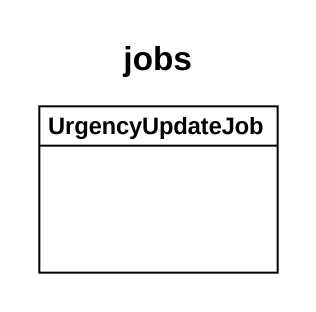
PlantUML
@startuml
title jobs
hide circle
hide empty members
class UrgencyUpdateJob
@enduml
